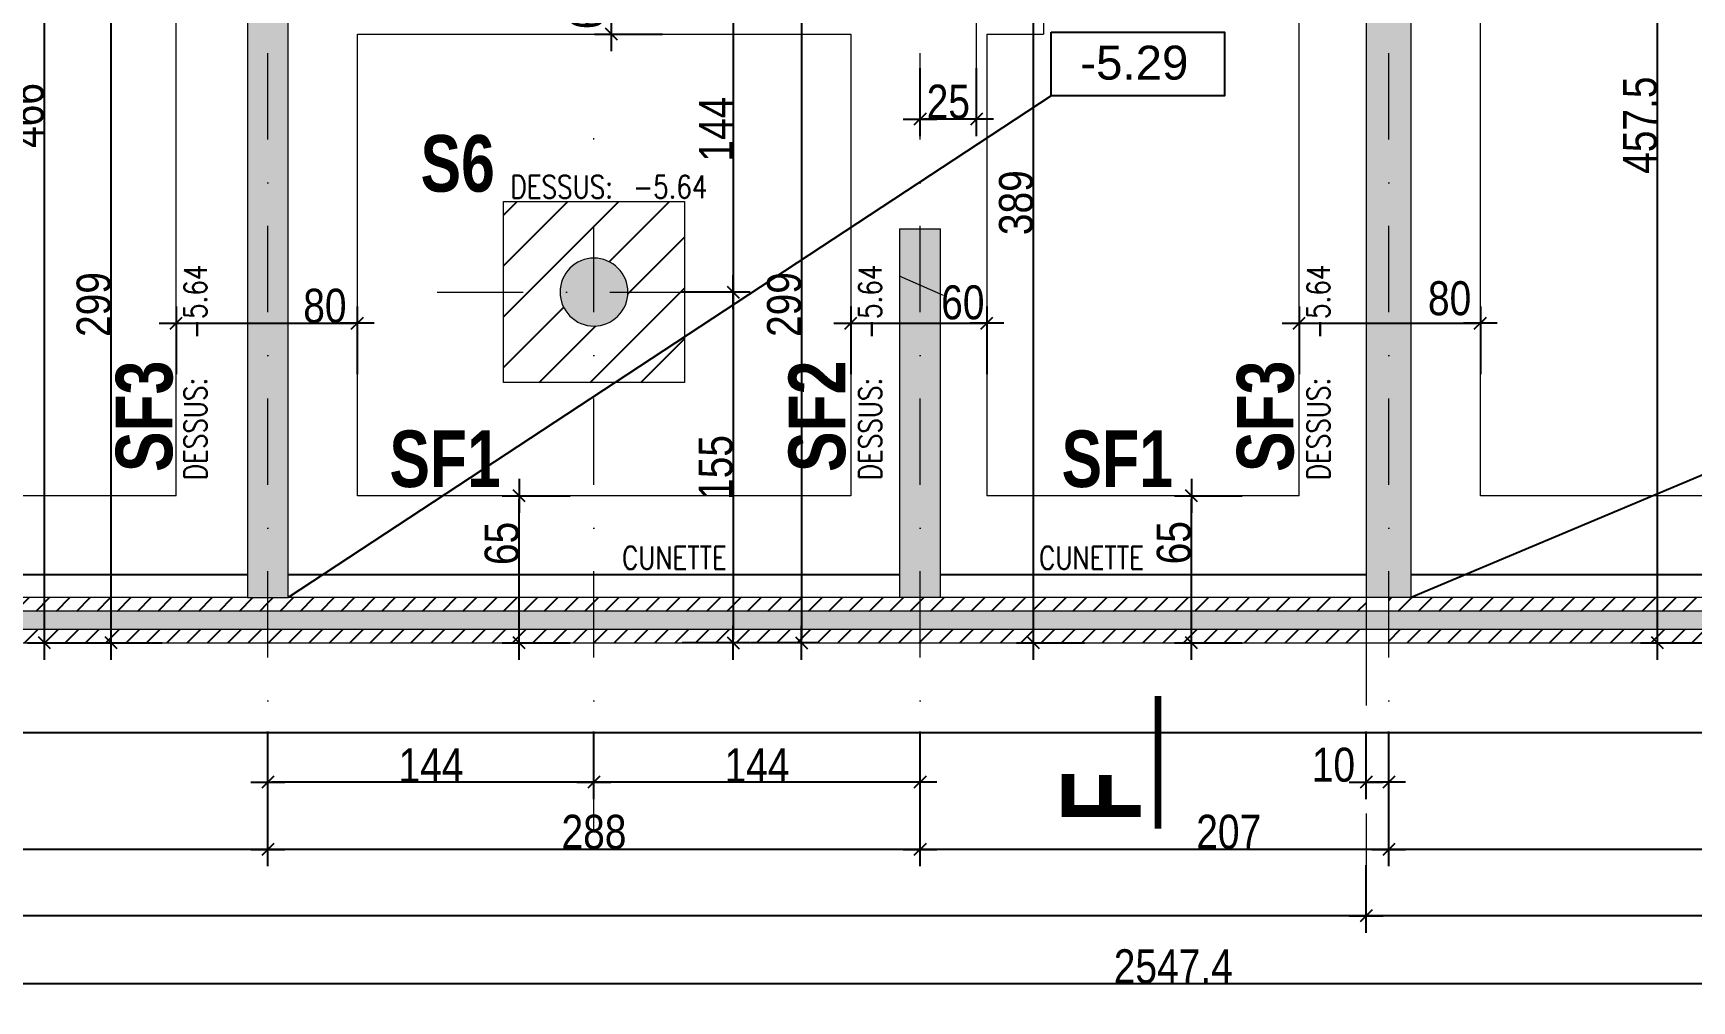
# Model space of a CAD drawing. Header units: centimetres. Extents: x 16433 to 114398, y -50094 to -12305.
# Drawn here: x 56627 to 57359, y -20945 to -20517 of the extents above; entities that cross this region are included whole.
import ezdxf
from ezdxf.enums import TextEntityAlignment as Align

# ---------------------------------------------------------------- set-up
doc = ezdxf.new("R2010")
doc.units = ezdxf.units.CM
doc.header["$LTSCALE"] = 0.5
for name, pattern in [('CACHEX2', [19.05, 12.7, -6.35]), ('TIRETPT2', [12.7, 6.35, -3.175, 0, -3.175]), ('TIRETPTX2', [50.8, 25.4, -12.7, 0, -12.7])]:
    doc.linetypes.add(name, pattern=pattern)
doc.layers.get('DEFPOINTS').update_dxf_attribs({"linetype": 'CONTINUOUS'})
for name, color, linetype in [('01_cote_gen', 4, 'CONTINUOUS'), ('01_linteaux', 2, 'CONTINUOUS'), ('01_poch_murs', 253, 'CONTINUOUS'), ('01_poch_poteaux', 250, 'CONTINUOUS'), ('01_poch_Semelles', 253, 'CONTINUOUS'), ('01_texte', 230, 'CONTINUOUS'), ('1  Hachures', 7, 'CONTINUOUS'), ('AA_COTES', 2, 'CONTINUOUS')]:
    doc.layers.add(name, color=color, linetype=linetype)
for name, color, linetype, lineweight in [('01_murs_coup', 5, 'CONTINUOUS', 60), ('01_sem', 42, 'CONTINUOUS', 15), ('01_tram_axes', 2, 'TIRETPTX2', 9)]:
    doc.layers.add(name, color=color, linetype=linetype, lineweight=lineweight)
doc.styles.add('ARIAL', font='arial.ttf')
doc.styles.add('impact', font='impact.ttf')
doc.styles.add('SIMPLEX1', font='SIMPLEX.shx', dxfattribs={"width": 0.8, "height": 10})
doc.styles.add('STYLE2', font='ARIALN.TTF')
doc.dimstyles.new('JB50', dxfattribs={"dimscale": 0.1, "dimtxt": 150, "dimasz": 15, "dimexe": 0.1, "dimexo": 0.1, "dimgap": 0.09, "dimtad": 1, "dimdec": 1, "dimdsep": 46, "dimtxsty": 'STYLE2', "dimblk1": 'BOND_G', "dimblk2": 'BOND_D', "dimsah": 1, "dimcen": 1.5, "dimdle": 0.01, "dimse1": 1, "dimse2": 1, "dimclrd": 4, "dimclre": 2, "dimclrt": 6, "dimazin": 2, "dimtfac": 2.333333, "dimtdec": 1, "dimtix": 1, "dimtmove": 2, "dimatfit": 3, "dimldrblk": 'BOND_G', "dimfxl": 1, "dimtolj": 1, "dimtzin": 0, "dimarcsym": 0})

# ---------------------------------------------------------------- blocks, each defined once
blk = doc.blocks.new('BOND_G')
at = {"layer": 'AA_COTES', "color": 0}
for p, q in [((0, -5), (0, 15)), ((5, 0), (-5, 0)), ((1.77, 1.77), (-1.77, -1.77))]:
    blk.add_line(p, q, dxfattribs=at)
blk = doc.blocks.new('BOND_D')
at = {"layer": 'AA_COTES', "color": 0}
for p, q in [((0, 5), (0, -15)), ((5, 0), (-5, 0)), ((-1.77, -1.77), (1.77, 1.77))]:
    blk.add_line(p, q, dxfattribs=at)
blk = doc.blocks.new('*D873')
at = {"layer": '01_cote_gen', "color": 4, "lineweight": -2, "transparency": 16777216}
blk.add_line((57848.03, -20877.97), (57227.03, -20877.97), dxfattribs=at)
at = {"layer": 'DEFPOINTS', "color": 0, "transparency": 16777216}
for p in [(57849.53, -20794.05), (57225.53, -20843.85), (57225.53, -20877.97)]:
    blk.add_point(p, dxfattribs=at)
at = {"layer": '01_cote_gen', "color": 4, "lineweight": -2, "transparency": 16777216, "xscale": 1.5, "yscale": 1.5, "zscale": 1.5, "rotation": 180}
blk.add_blockref('BOND_D', (57225.53, -20877.97), dxfattribs=at)
at = {"layer": '01_cote_gen', "color": 4, "lineweight": -2, "transparency": 16777216, "xscale": 1.5, "yscale": 1.5, "zscale": 1.5}
blk.add_blockref('BOND_G', (57849.53, -20877.97), dxfattribs=at)
at = {"layer": '01_cote_gen', "color": 6, "transparency": 16777216, "insert": (57537.53, -20870.3), "char_height": 15, "attachment_point": 5, "style": 'STYLE2'}
blk.add_mtext('\\A1;624', dxfattribs=at)
blk = doc.blocks.new('*D874')
at = {"layer": '01_cote_gen', "color": 4, "lineweight": -2, "transparency": 16777216}
blk.add_line((57224.03, -20877.97), (57020.03, -20877.97), dxfattribs=at)
at = {"layer": 'DEFPOINTS', "color": 0, "transparency": 16777216}
for p in [(57018.53, -20843.85), (57225.53, -20843.85), (57018.53, -20877.97)]:
    blk.add_point(p, dxfattribs=at)
at = {"layer": '01_cote_gen', "color": 4, "lineweight": -2, "transparency": 16777216, "xscale": 1.5, "yscale": 1.5, "zscale": 1.5, "rotation": 180}
blk.add_blockref('BOND_D', (57018.53, -20877.97), dxfattribs=at)
at = {"layer": '01_cote_gen', "color": 4, "lineweight": -2, "transparency": 16777216, "xscale": 1.5, "yscale": 1.5, "zscale": 1.5}
blk.add_blockref('BOND_G', (57225.53, -20877.97), dxfattribs=at)
at = {"layer": '01_cote_gen', "color": 6, "transparency": 16777216, "insert": (57154.89, -20870.3), "char_height": 15, "attachment_point": 5, "style": 'STYLE2'}
blk.add_mtext('\\A1;207', dxfattribs=at)
blk = doc.blocks.new('*D875')
at = {"layer": '01_cote_gen', "color": 4, "lineweight": -2, "transparency": 16777216}
blk.add_line((57017.03, -20848.34), (56876.03, -20848.34), dxfattribs=at)
at = {"layer": 'DEFPOINTS', "color": 0, "transparency": 16777216}
for p in [(57018.53, -20814.23), (56874.53, -20839.86), (56874.53, -20848.34)]:
    blk.add_point(p, dxfattribs=at)
at = {"layer": '01_cote_gen', "color": 4, "lineweight": -2, "transparency": 16777216, "xscale": 1.5, "yscale": 1.5, "zscale": 1.5, "rotation": 180}
blk.add_blockref('BOND_D', (56874.53, -20848.34), dxfattribs=at)
at = {"layer": '01_cote_gen', "color": 4, "lineweight": -2, "transparency": 16777216, "xscale": 1.5, "yscale": 1.5, "zscale": 1.5}
blk.add_blockref('BOND_G', (57018.53, -20848.34), dxfattribs=at)
at = {"layer": '01_cote_gen', "color": 6, "transparency": 16777216, "insert": (56946.53, -20840.8), "char_height": 15, "attachment_point": 5, "style": 'STYLE2'}
blk.add_mtext('\\A1;144', dxfattribs=at)
blk = doc.blocks.new('*D876')
at = {"layer": '01_cote_gen', "color": 4, "lineweight": -2, "transparency": 16777216}
blk.add_line((56873.03, -20848.34), (56732.03, -20848.34), dxfattribs=at)
at = {"layer": 'DEFPOINTS', "color": 0, "transparency": 16777216}
for p in [(56730.53, -20839.86), (56874.53, -20839.86), (56730.53, -20848.34)]:
    blk.add_point(p, dxfattribs=at)
at = {"layer": '01_cote_gen', "color": 4, "lineweight": -2, "transparency": 16777216, "xscale": 1.5, "yscale": 1.5, "zscale": 1.5, "rotation": 180}
blk.add_blockref('BOND_D', (56730.53, -20848.34), dxfattribs=at)
at = {"layer": '01_cote_gen', "color": 4, "lineweight": -2, "transparency": 16777216, "xscale": 1.5, "yscale": 1.5, "zscale": 1.5}
blk.add_blockref('BOND_G', (56874.53, -20848.34), dxfattribs=at)
at = {"layer": '01_cote_gen', "color": 6, "transparency": 16777216, "insert": (56802.53, -20840.8), "char_height": 15, "attachment_point": 5, "style": 'STYLE2'}
blk.add_mtext('\\A1;144', dxfattribs=at)
blk = doc.blocks.new('*D877')
at = {"layer": '01_cote_gen', "color": 4, "lineweight": -2, "transparency": 16777216}
blk.add_line((57017.03, -20877.97), (56732.03, -20877.97), dxfattribs=at)
at = {"layer": 'DEFPOINTS', "color": 0, "transparency": 16777216}
for p in [(56730.53, -20861.69), (57018.53, -20870.47), (56730.53, -20877.97)]:
    blk.add_point(p, dxfattribs=at)
at = {"layer": '01_cote_gen', "color": 4, "lineweight": -2, "transparency": 16777216, "xscale": 1.5, "yscale": 1.5, "zscale": 1.5, "rotation": 180}
blk.add_blockref('BOND_D', (56730.53, -20877.97), dxfattribs=at)
at = {"layer": '01_cote_gen', "color": 4, "lineweight": -2, "transparency": 16777216, "xscale": 1.5, "yscale": 1.5, "zscale": 1.5}
blk.add_blockref('BOND_G', (57018.53, -20877.97), dxfattribs=at)
at = {"layer": '01_cote_gen', "color": 6, "transparency": 16777216, "insert": (56874.53, -20870.3), "char_height": 15, "attachment_point": 5, "style": 'STYLE2'}
blk.add_mtext('\\A1;288', dxfattribs=at)
blk = doc.blocks.new('*D878')
at = {"layer": '01_cote_gen', "color": 4, "lineweight": -2, "transparency": 16777216}
blk.add_line((56729.03, -20877.97), (56462.03, -20877.97), dxfattribs=at)
at = {"layer": 'DEFPOINTS', "color": 0, "transparency": 16777216}
for p in [(56460.53, -20869.48), (56730.53, -20869.48), (56460.53, -20877.97)]:
    blk.add_point(p, dxfattribs=at)
at = {"layer": '01_cote_gen', "color": 4, "lineweight": -2, "transparency": 16777216, "xscale": 1.5, "yscale": 1.5, "zscale": 1.5, "rotation": 180}
blk.add_blockref('BOND_D', (56460.53, -20877.97), dxfattribs=at)
at = {"layer": '01_cote_gen', "color": 4, "lineweight": -2, "transparency": 16777216, "xscale": 1.5, "yscale": 1.5, "zscale": 1.5}
blk.add_blockref('BOND_G', (56730.53, -20877.97), dxfattribs=at)
at = {"layer": '01_cote_gen', "color": 6, "transparency": 16777216, "insert": (56595.53, -20870.3), "char_height": 15, "attachment_point": 5, "style": 'STYLE2'}
blk.add_mtext('\\A1;270', dxfattribs=at)
blk = doc.blocks.new('*D880')
at = {"layer": '01_cote_gen', "color": 4, "lineweight": -2, "transparency": 16777216}
blk.add_line((57224.03, -20848.34), (57217.03, -20848.34), dxfattribs=at)
at = {"layer": 'DEFPOINTS', "color": 0, "transparency": 16777216}
for p in [(57215.53, -20831.08), (57225.53, -20831.08), (57215.53, -20848.34)]:
    blk.add_point(p, dxfattribs=at)
at = {"layer": '01_cote_gen', "color": 4, "lineweight": -2, "transparency": 16777216, "xscale": 1.5, "yscale": 1.5, "zscale": 1.5, "rotation": 180}
blk.add_blockref('BOND_D', (57215.53, -20848.34), dxfattribs=at)
at = {"layer": '01_cote_gen', "color": 4, "lineweight": -2, "transparency": 16777216, "xscale": 1.5, "yscale": 1.5, "zscale": 1.5}
blk.add_blockref('BOND_G', (57225.53, -20848.34), dxfattribs=at)
at = {"layer": '01_cote_gen', "color": 6, "transparency": 16777216, "insert": (57201.13, -20840.68), "char_height": 15, "attachment_point": 5, "style": 'STYLE2'}
blk.add_mtext('\\A1;10', dxfattribs=at)
blk = doc.blocks.new('*D881')
at = {"layer": '01_cote_gen', "color": 4, "lineweight": -2, "transparency": 16777216}
blk.add_line((58402.59, -20907.39), (57217.03, -20907.39), dxfattribs=at)
at = {"layer": 'DEFPOINTS', "color": 0, "transparency": 16777216}
for p in [(58404.09, -20855.47), (57215.53, -20907.35), (57215.53, -20907.39)]:
    blk.add_point(p, dxfattribs=at)
at = {"layer": '01_cote_gen', "color": 4, "lineweight": -2, "transparency": 16777216, "xscale": 1.5, "yscale": 1.5, "zscale": 1.5, "rotation": 180}
blk.add_blockref('BOND_D', (57215.53, -20907.39), dxfattribs=at)
at = {"layer": '01_cote_gen', "color": 4, "lineweight": -2, "transparency": 16777216, "xscale": 1.5, "yscale": 1.5, "zscale": 1.5}
blk.add_blockref('BOND_G', (58404.09, -20907.39), dxfattribs=at)
at = {"layer": '01_cote_gen', "color": 6, "transparency": 16777216, "insert": (57809.81, -20899.72), "char_height": 15, "attachment_point": 5, "style": 'STYLE2'}
blk.add_mtext('\\A1;1188.6', dxfattribs=at)
blk = doc.blocks.new('*D882')
at = {"layer": '01_cote_gen', "color": 4, "lineweight": -2, "transparency": 16777216}
blk.add_line((57214.03, -20907.39), (55858.16, -20907.39), dxfattribs=at)
at = {"layer": 'DEFPOINTS', "color": 0, "transparency": 16777216}
for p in [(55856.66, -20786.74), (55856.66, -20907.39), (57215.53, -20914.89)]:
    blk.add_point(p, dxfattribs=at)
at = {"layer": '01_cote_gen', "color": 4, "lineweight": -2, "transparency": 16777216, "xscale": 1.5, "yscale": 1.5, "zscale": 1.5, "rotation": 180}
blk.add_blockref('BOND_D', (55856.66, -20907.39), dxfattribs=at)
at = {"layer": '01_cote_gen', "color": 4, "lineweight": -2, "transparency": 16777216, "xscale": 1.5, "yscale": 1.5, "zscale": 1.5}
blk.add_blockref('BOND_G', (57215.53, -20907.39), dxfattribs=at)
at = {"layer": '01_cote_gen', "color": 6, "transparency": 16777216, "insert": (56536.1, -20899.72), "char_height": 15, "attachment_point": 5, "style": 'STYLE2'}
blk.add_mtext('\\A1;1358.9', dxfattribs=at)
blk = doc.blocks.new('*D883')
at = {"layer": '01_cote_gen', "color": 4, "lineweight": -2, "transparency": 16777216}
blk.add_line((58402.59, -20937.41), (55858.16, -20937.41), dxfattribs=at)
at = {"layer": 'DEFPOINTS', "color": 0, "transparency": 16777216}
for p in [(55856.66, -20855.47), (58404.09, -20855.47), (55856.66, -20937.41)]:
    blk.add_point(p, dxfattribs=at)
at = {"layer": '01_cote_gen', "color": 4, "lineweight": -2, "transparency": 16777216, "xscale": 1.5, "yscale": 1.5, "zscale": 1.5, "rotation": 180}
blk.add_blockref('BOND_D', (55856.66, -20937.41), dxfattribs=at)
at = {"layer": '01_cote_gen', "color": 4, "lineweight": -2, "transparency": 16777216, "xscale": 1.5, "yscale": 1.5, "zscale": 1.5}
blk.add_blockref('BOND_G', (58404.09, -20937.41), dxfattribs=at)
at = {"layer": '01_cote_gen', "color": 6, "transparency": 16777216, "insert": (57130.38, -20929.75), "char_height": 15, "attachment_point": 5, "style": 'STYLE2'}
blk.add_mtext('\\A1;2547.4', dxfattribs=at)
blk = doc.blocks.new('*D906')
at = {"layer": '01_cote_gen', "color": 4, "lineweight": -2, "transparency": 16777216}
blk.add_line((56631.81, -20785.23), (56631.81, -20322.19), dxfattribs=at)
at = {"layer": 'DEFPOINTS', "color": 0, "transparency": 16777216}
for p in [(56631.81, -20320.69), (56639.39, -20320.69), (56651.99, -20786.73)]:
    blk.add_point(p, dxfattribs=at)
at = {"layer": '01_cote_gen', "color": 4, "lineweight": -2, "transparency": 16777216, "xscale": 1.5, "yscale": 1.5, "zscale": 1.5}
for name, p, rotation in [('BOND_D', (56631.81, -20320.69), 90), ('BOND_G', (56631.81, -20786.73), 270)]:
    blk.add_blockref(name, p, dxfattribs=dict(at, rotation=rotation))
at = {"layer": '01_cote_gen', "color": 6, "transparency": 16777216, "insert": (56624.15, -20553.71), "char_height": 15, "attachment_point": 5, "rotation": 90, "style": 'STYLE2'}
blk.add_mtext('\\A1;466', dxfattribs=at)
blk = doc.blocks.new('*D917')
at = {"layer": '01_cote_gen', "color": 4, "lineweight": -2, "transparency": 16777216}
blk.add_line((56936, -20489.23), (56936, -20630.22), dxfattribs=at)
at = {"layer": 'DEFPOINTS', "color": 0, "transparency": 16777216}
for p in [(56940.69, -20487.73), (56936, -20631.72), (56940.69, -20631.72)]:
    blk.add_point(p, dxfattribs=at)
at = {"layer": '01_cote_gen', "color": 4, "lineweight": -2, "transparency": 16777216, "xscale": 1.5, "yscale": 1.5, "zscale": 1.5}
for name, p, rotation in [('BOND_G', (56936, -20487.73), 90), ('BOND_D', (56936, -20631.72), 270)]:
    blk.add_blockref(name, p, dxfattribs=dict(at, rotation=rotation))
at = {"layer": '01_cote_gen', "color": 6, "transparency": 16777216, "insert": (56928.46, -20559.73), "char_height": 15, "attachment_point": 5, "rotation": 90, "style": 'STYLE2'}
blk.add_mtext('\\A1;144', dxfattribs=at)
blk = doc.blocks.new('*D918')
at = {"layer": '01_cote_gen', "color": 4, "lineweight": -2, "transparency": 16777216}
blk.add_line((56936, -20633.22), (56936, -20785.23), dxfattribs=at)
at = {"layer": 'DEFPOINTS', "color": 0, "transparency": 16777216}
for p in [(56914.53, -20631.72), (56936, -20786.73), (56952.43, -20786.73)]:
    blk.add_point(p, dxfattribs=at)
at = {"layer": '01_cote_gen', "color": 4, "lineweight": -2, "transparency": 16777216, "xscale": 1.5, "yscale": 1.5, "zscale": 1.5}
for name, p, rotation in [('BOND_G', (56936, -20631.72), 90), ('BOND_D', (56936, -20786.73), 270)]:
    blk.add_blockref(name, p, dxfattribs=dict(at, rotation=rotation))
at = {"layer": '01_cote_gen', "color": 6, "transparency": 16777216, "insert": (56928.33, -20709.23), "char_height": 15, "attachment_point": 5, "rotation": 90, "style": 'STYLE2'}
blk.add_mtext('\\A1;155', dxfattribs=at)
blk = doc.blocks.new('*D919')
at = {"layer": '01_cote_gen', "color": 4, "lineweight": -2, "transparency": 16777216}
blk.add_line((56966.25, -20489.23), (56966.25, -20785.23), dxfattribs=at)
at = {"layer": 'DEFPOINTS', "color": 0, "transparency": 16777216}
for p in [(56958.27, -20487.73), (56966.25, -20786.73), (56973.75, -20786.73)]:
    blk.add_point(p, dxfattribs=at)
at = {"layer": '01_cote_gen', "color": 4, "lineweight": -2, "transparency": 16777216, "xscale": 1.5, "yscale": 1.5, "zscale": 1.5}
for name, p, rotation in [('BOND_G', (56966.25, -20487.73), 90), ('BOND_D', (56966.25, -20786.73), 270)]:
    blk.add_blockref(name, p, dxfattribs=dict(at, rotation=rotation))
at = {"layer": '01_cote_gen', "color": 6, "transparency": 16777216, "insert": (56958.58, -20637.23), "char_height": 15, "attachment_point": 5, "rotation": 90, "style": 'STYLE2'}
blk.add_mtext('\\A1;299', dxfattribs=at)
blk = doc.blocks.new('*D934')
at = {"layer": '01_cote_gen', "color": 4, "lineweight": -2, "transparency": 16777216}
blk.add_line((56661.29, -20785.23), (56661.29, -20489.23), dxfattribs=at)
at = {"layer": 'DEFPOINTS', "color": 0, "transparency": 16777216}
for p in [(56661.29, -20487.73), (56664.65, -20487.73), (56674.94, -20786.73)]:
    blk.add_point(p, dxfattribs=at)
at = {"layer": '01_cote_gen', "color": 4, "lineweight": -2, "transparency": 16777216, "xscale": 1.5, "yscale": 1.5, "zscale": 1.5}
for name, p, rotation in [('BOND_D', (56661.29, -20487.73), 90), ('BOND_G', (56661.29, -20786.73), 270)]:
    blk.add_blockref(name, p, dxfattribs=dict(at, rotation=rotation))
at = {"layer": '01_cote_gen', "color": 6, "transparency": 16777216, "insert": (56653.63, -20637.23), "char_height": 15, "attachment_point": 5, "rotation": 90, "style": 'STYLE2'}
blk.add_mtext('\\A1;299', dxfattribs=at)
blk = doc.blocks.new('*D953')
at = {"layer": '01_cote_gen', "color": 4, "lineweight": -2, "transparency": 16777216}
blk.add_line((57042.03, -20555.35), (57020.03, -20555.35), dxfattribs=at)
at = {"layer": 'DEFPOINTS', "color": 0, "transparency": 16777216}
for p in [(57043.53, -20535.66), (57018.53, -20546.07), (57018.53, -20555.35)]:
    blk.add_point(p, dxfattribs=at)
at = {"layer": '01_cote_gen', "color": 4, "lineweight": -2, "transparency": 16777216, "xscale": 1.5, "yscale": 1.5, "zscale": 1.5, "rotation": 180}
blk.add_blockref('BOND_D', (57018.53, -20555.35), dxfattribs=at)
at = {"layer": '01_cote_gen', "color": 4, "lineweight": -2, "transparency": 16777216, "xscale": 1.5, "yscale": 1.5, "zscale": 1.5}
blk.add_blockref('BOND_G', (57043.53, -20555.35), dxfattribs=at)
at = {"layer": '01_cote_gen', "color": 6, "transparency": 16777216, "insert": (57031.03, -20547.68), "char_height": 15, "attachment_point": 5, "style": 'STYLE2'}
blk.add_mtext('\\A1;25', dxfattribs=at)
blk = doc.blocks.new('*D954')
at = {"layer": '01_cote_gen', "color": 4, "lineweight": -2, "transparency": 16777216}
blk.add_line((57068.69, -20785.23), (57068.69, -20399.22), dxfattribs=at)
at = {"layer": 'DEFPOINTS', "color": 0, "transparency": 16777216}
for p in [(57068.69, -20397.72), (57114.97, -20397.72), (57071.71, -20786.73)]:
    blk.add_point(p, dxfattribs=at)
at = {"layer": '01_cote_gen', "color": 4, "lineweight": -2, "transparency": 16777216, "xscale": 1.5, "yscale": 1.5, "zscale": 1.5}
for name, p, rotation in [('BOND_D', (57068.69, -20397.72), 90), ('BOND_G', (57068.69, -20786.73), 270)]:
    blk.add_blockref(name, p, dxfattribs=dict(at, rotation=rotation))
at = {"layer": '01_cote_gen', "color": 6, "transparency": 16777216, "insert": (57061.02, -20592.23), "char_height": 15, "attachment_point": 5, "rotation": 90, "style": 'STYLE2'}
blk.add_mtext('\\A1;389', dxfattribs=at)
blk = doc.blocks.new('*D955')
at = {"layer": '01_cote_gen', "color": 4, "lineweight": -2, "transparency": 16777216}
blk.add_line((57344.2, -20785.23), (57344.2, -20330.73), dxfattribs=at)
at = {"layer": 'DEFPOINTS', "color": 0, "transparency": 16777216}
for p in [(57344.2, -20329.23), (57370.68, -20329.23), (57370.68, -20786.73)]:
    blk.add_point(p, dxfattribs=at)
at = {"layer": '01_cote_gen', "color": 4, "lineweight": -2, "transparency": 16777216, "xscale": 1.5, "yscale": 1.5, "zscale": 1.5}
for name, p, rotation in [('BOND_D', (57344.2, -20329.23), 90), ('BOND_G', (57344.2, -20786.73), 270)]:
    blk.add_blockref(name, p, dxfattribs=dict(at, rotation=rotation))
at = {"layer": '01_cote_gen', "color": 6, "transparency": 16777216, "insert": (57336.57, -20557.98), "char_height": 15, "attachment_point": 5, "rotation": 90, "style": 'STYLE2'}
blk.add_mtext('\\A1;457.5', dxfattribs=at)
blk = doc.blocks.new('*D1055')
at = {"layer": '01_cote_gen', "color": 4, "lineweight": -2, "transparency": 16777216}
blk.add_line((56691.51, -20645.53), (56768.51, -20645.53), dxfattribs=at)
at = {"layer": 'DEFPOINTS', "color": 0, "transparency": 16777216}
for p in [(56770.01, -20645.53), (56690.01, -20658.18), (56770.01, -20658.18)]:
    blk.add_point(p, dxfattribs=at)
at = {"layer": '01_cote_gen', "color": 4, "lineweight": -2, "transparency": 16777216, "xscale": 1.5, "yscale": 1.5, "zscale": 1.5, "rotation": 180}
blk.add_blockref('BOND_G', (56690.01, -20645.53), dxfattribs=at)
at = {"layer": '01_cote_gen', "color": 4, "lineweight": -2, "transparency": 16777216, "xscale": 1.5, "yscale": 1.5, "zscale": 1.5}
blk.add_blockref('BOND_D', (56770.01, -20645.53), dxfattribs=at)
at = {"layer": '01_cote_gen', "color": 6, "transparency": 16777216, "insert": (56755.68, -20637.86), "char_height": 15, "attachment_point": 5, "style": 'STYLE2'}
blk.add_mtext('\\A1;80', dxfattribs=at)
blk = doc.blocks.new('*D1056')
at = {"layer": '01_cote_gen', "color": 4, "lineweight": -2, "transparency": 16777216}
blk.add_line((56882.26, -20516.23), (56882.26, -20459.23), dxfattribs=at)
at = {"layer": 'DEFPOINTS', "color": 0, "transparency": 16777216}
for p in [(56879.01, -20457.73), (56882.26, -20457.73), (56879.01, -20517.73)]:
    blk.add_point(p, dxfattribs=at)
at = {"layer": '01_cote_gen', "color": 4, "lineweight": -2, "transparency": 16777216, "xscale": 1.5, "yscale": 1.5, "zscale": 1.5}
for name, p, rotation in [('BOND_D', (56882.26, -20457.73), 90), ('BOND_G', (56882.26, -20517.73), 270)]:
    blk.add_blockref(name, p, dxfattribs=dict(at, rotation=rotation))
at = {"layer": '01_cote_gen', "color": 6, "transparency": 16777216, "insert": (56871.24, -20506.02), "char_height": 15, "attachment_point": 5, "rotation": 90, "style": 'STYLE2'}
blk.add_mtext('\\A1;60', dxfattribs=at)
blk = doc.blocks.new('*D1057')
at = {"layer": '01_cote_gen', "color": 4, "lineweight": -2, "transparency": 16777216}
blk.add_line((56989.51, -20645.53), (57046.51, -20645.53), dxfattribs=at)
at = {"layer": 'DEFPOINTS', "color": 0, "transparency": 16777216}
for p in [(57048.01, -20645.53), (56988.01, -20653.3), (57048.01, -20653.3)]:
    blk.add_point(p, dxfattribs=at)
at = {"layer": '01_cote_gen', "color": 4, "lineweight": -2, "transparency": 16777216, "xscale": 1.5, "yscale": 1.5, "zscale": 1.5, "rotation": 180}
blk.add_blockref('BOND_G', (56988.01, -20645.53), dxfattribs=at)
at = {"layer": '01_cote_gen', "color": 4, "lineweight": -2, "transparency": 16777216, "xscale": 1.5, "yscale": 1.5, "zscale": 1.5}
blk.add_blockref('BOND_D', (57048.01, -20645.53), dxfattribs=at)
at = {"layer": '01_cote_gen', "color": 6, "transparency": 16777216, "insert": (57037.45, -20636.36), "char_height": 15, "attachment_point": 5, "style": 'STYLE2'}
blk.add_mtext('\\A1;60', dxfattribs=at)
blk = doc.blocks.new('*D1058')
at = {"layer": '01_cote_gen', "color": 4, "lineweight": -2, "transparency": 16777216}
blk.add_line((57187.51, -20645.53), (57264.51, -20645.53), dxfattribs=at)
at = {"layer": 'DEFPOINTS', "color": 0, "transparency": 16777216}
for p in [(57266.01, -20645.53), (57186.01, -20653.3), (57266.01, -20653.3)]:
    blk.add_point(p, dxfattribs=at)
at = {"layer": '01_cote_gen', "color": 4, "lineweight": -2, "transparency": 16777216, "xscale": 1.5, "yscale": 1.5, "zscale": 1.5, "rotation": 180}
blk.add_blockref('BOND_G', (57186.01, -20645.53), dxfattribs=at)
at = {"layer": '01_cote_gen', "color": 4, "lineweight": -2, "transparency": 16777216, "xscale": 1.5, "yscale": 1.5, "zscale": 1.5}
blk.add_blockref('BOND_D', (57266.01, -20645.53), dxfattribs=at)
at = {"layer": '01_cote_gen', "color": 6, "transparency": 16777216, "insert": (57252.44, -20634.55), "char_height": 15, "attachment_point": 5, "style": 'STYLE2'}
blk.add_mtext('\\A1;80', dxfattribs=at)
blk = doc.blocks.new('*D1064')
at = {"layer": '01_cote_gen', "color": 4, "lineweight": -2, "transparency": 16777216}
blk.add_line((56841.51, -20785.24), (56841.51, -20723.24), dxfattribs=at)
at = {"layer": 'DEFPOINTS', "color": 0, "transparency": 16777216}
for p in [(56841.51, -20721.74), (56856.55, -20721.74), (56847.81, -20786.74)]:
    blk.add_point(p, dxfattribs=at)
at = {"layer": '01_cote_gen', "color": 4, "lineweight": -2, "transparency": 16777216, "xscale": 1.5, "yscale": 1.5, "zscale": 1.5}
for name, p, rotation in [('BOND_D', (56841.51, -20721.74), 90), ('BOND_G', (56841.51, -20786.74), 270)]:
    blk.add_blockref(name, p, dxfattribs=dict(at, rotation=rotation))
at = {"layer": '01_cote_gen', "color": 6, "transparency": 16777216, "insert": (56833.85, -20742.8), "char_height": 15, "attachment_point": 5, "rotation": 90, "style": 'STYLE2'}
blk.add_mtext('\\A1;65', dxfattribs=at)
blk = doc.blocks.new('*D1065')
at = {"layer": '01_cote_gen', "color": 4, "lineweight": -2, "transparency": 16777216}
blk.add_line((57138.38, -20785.24), (57138.38, -20723.24), dxfattribs=at)
at = {"layer": 'DEFPOINTS', "color": 0, "transparency": 16777216}
for p in [(57138.38, -20721.74), (57153.41, -20721.74), (57144.67, -20786.74)]:
    blk.add_point(p, dxfattribs=at)
at = {"layer": '01_cote_gen', "color": 4, "lineweight": -2, "transparency": 16777216, "xscale": 1.5, "yscale": 1.5, "zscale": 1.5}
for name, p, rotation in [('BOND_D', (57138.38, -20721.74), 90), ('BOND_G', (57138.38, -20786.74), 270)]:
    blk.add_blockref(name, p, dxfattribs=dict(at, rotation=rotation))
at = {"layer": '01_cote_gen', "color": 6, "transparency": 16777216, "insert": (57130.71, -20742.46), "char_height": 15, "attachment_point": 5, "rotation": 90, "style": 'STYLE2'}
blk.add_mtext('\\A1;65', dxfattribs=at)

msp = doc.modelspace()

# ---------------------------------------------------------------- hatches: boundary and pattern name
at = {"layer": '01_poch_murs'}
h = msp.add_hatch(color=256, dxfattribs=at)
h.dxf.hatch_style = 1
h.paths.add_polyline_path([(57215.532, -20129.725), (57033.532, -20129.725), (57033.532, -20149.725), (57053.532, -20149.725), (57215.532, -20149.725)])
h.paths.add_polyline_path([(57235.532, -20129.725), (57215.532, -20129.725), (57215.532, -20149.725), (57235.532, -20149.725)])
h.paths.add_polyline_path([(57235.532, -20149.725), (57215.532, -20149.725), (57215.532, -20766.73), (57235.532, -20766.73)])
h.paths.add_polyline_path([(57053.532, -20149.725), (57033.532, -20149.725), (57033.532, -20266.731), (56846.532, -20266.731), (56846.532, -20284.731), (57033.532, -20284.731), (57033.532, -20371.731), (57053.532, -20371.731)])
h.paths.add_polyline_path([(57053.532, -20473.731), (57033.532, -20473.731), (57033.532, -20478.731), (56739.532, -20478.731), (56739.532, -20346.731), (56721.532, -20346.731), (56721.532, -20766.733), (56739.532, -20766.733), (56739.532, -20496.731), (57009.532, -20496.731), (57009.532, -20501.731), (57027.532, -20501.731), (57027.532, -20496.731), (57033.532, -20496.731), (57053.532, -20496.731)])
h.paths.add_polyline_path([(57027.532, -20603.731), (57009.532, -20603.731), (57009.532, -20766.731), (57027.532, -20766.731)], flags=17)
h = msp.add_hatch(dxfattribs=at)
h.set_pattern_fill('ANSI31', color=256, scale=2)
h.paths.add_polyline_path([(56730.532, -20766.733), (56721.532, -20766.733), (56721.532, -20766.733), (56471.532, -20766.734), (56460.532, -20766.734), (56460.532, -20772.734), (56730.532, -20772.733)])
h = msp.add_hatch(dxfattribs=at)
h.set_pattern_fill('ANSI31', color=256, scale=2)
h.paths.add_polyline_path([(56874.532, -20766.732), (56739.532, -20766.733), (56730.532, -20766.733), (56730.532, -20772.733), (56874.532, -20772.732)])
h.paths.add_polyline_path([(57018.532, -20766.731), (57009.532, -20766.731), (56874.532, -20766.732), (56874.532, -20772.732), (57018.532, -20772.731)])
h.paths.add_polyline_path([(57215.532, -20766.73), (57027.532, -20766.731), (57018.532, -20766.731), (57018.532, -20772.731), (57215.532, -20772.73)])
h.paths.add_polyline_path([(57215.532, -20780.73), (57018.532, -20780.731), (57018.532, -20786.731), (57215.532, -20786.73)])
h.paths.add_polyline_path([(57018.532, -20780.731), (56874.532, -20780.732), (56874.532, -20786.732), (57018.532, -20786.731)])
h.paths.add_polyline_path([(56874.532, -20780.732), (56730.532, -20780.733), (56730.532, -20786.733), (56874.532, -20786.732)])
h = msp.add_hatch(dxfattribs=at)
h.set_pattern_fill('ANSI31', color=256, scale=2)
h.paths.add_polyline_path([(57849.532, -20766.727), (57838.532, -20766.727), (57235.532, -20766.73), (57225.532, -20766.73), (57225.532, -20772.73), (57849.532, -20772.727)])
h.paths.add_polyline_path([(57849.532, -20780.727), (57225.532, -20780.73), (57225.532, -20786.73), (57849.532, -20786.727)])
h = msp.add_hatch(color=256, dxfattribs=at)
h.dxf.hatch_style = 1
h.paths.add_polyline_path([(57215.532, -20772.73), (56031.76, -20772.736), (56031.76, -20780.736), (57215.532, -20780.73)])
h = msp.add_hatch(color=256, dxfattribs=at)
h.dxf.hatch_style = 1
h.paths.add_polyline_path([(58378.441, -20772.724), (57215.532, -20772.73), (57215.532, -20780.73), (58378.796, -20780.724)])
h = msp.add_hatch(dxfattribs=at)
h.set_pattern_fill('ANSI31', color=256, scale=2)
h.paths.add_polyline_path([(56730.532, -20780.733), (56460.532, -20780.734), (56460.532, -20786.734), (56730.532, -20786.733)])
at = {"layer": '01_poch_poteaux'}
h = msp.add_hatch(color=256, dxfattribs=at)
h.dxf.hatch_style = 1
h.paths.add_polyline_path([(56874.532, -20616.724, 0.4142136), (56859.532, -20631.724, 0.4142136), (56874.532, -20646.724, 0.4142136), (56889.532, -20631.724, 0.4142136)])
at = {"layer": '01_poch_Semelles', "linetype": 'CACHEX2', "ltscale": 2}
h = msp.add_hatch(dxfattribs=at)
h.set_pattern_fill('ANSI31', color=256, scale=5)
h.paths.add_polyline_path([(56874.532, -20591.724), (56834.532, -20591.724), (56834.532, -20631.724), (56859.532, -20631.724, -0.4142136), (56874.532, -20616.724)])
h.paths.add_polyline_path([(56914.532, -20591.724), (56874.532, -20591.724), (56874.532, -20616.724, -0.4142136), (56889.532, -20631.724), (56914.532, -20631.724)])
h.paths.add_polyline_path([(56874.532, -20646.724, -0.4142136), (56859.532, -20631.724), (56834.532, -20631.724), (56834.532, -20671.724), (56874.532, -20671.724)])
h.paths.add_polyline_path([(56914.532, -20651.574), (56914.532, -20631.724), (56889.532, -20631.724, -0.4142136), (56874.532, -20646.724), (56874.532, -20671.724), (56883.912, -20671.724)])
h.paths.add_polyline_path([(56914.532, -20651.574), (56883.912, -20671.724), (56914.532, -20671.724)], flags=17)

# ---------------------------------------------------------------- linework, layer by layer
at = {"layer": '01_linteaux', "linetype": 'Continuous', "lineweight": 0}
for p, q in [((56721.532, -20766.733), (56739.532, -20766.733)), ((57027.532, -20766.731), (57009.532, -20766.731)), ((57235.532, -20766.73), (57215.532, -20766.73)), ((58378.441, -20772.724), (55870.994, -20772.737)), ((55862.806, -20780.737), (58378.796, -20780.724))]:
    msp.add_line(p, q, dxfattribs=at)
at = {"layer": '01_murs_coup', "linetype": 'Continuous', "lineweight": 0}
for p, q in [((57235.532, -20766.73), (57235.532, -20129.725)), ((57215.532, -20149.725), (57215.532, -20766.73)), ((56721.532, -20266.731), (56721.532, -20766.733)), ((56739.532, -20766.733), (56739.532, -20496.731)), ((57009.532, -20603.731), (57027.532, -20603.731)), ((57009.532, -20603.731), (57009.532, -20766.731)), ((57027.532, -20766.731), (57027.532, -20603.731)), ((57028.967, -20633.218), (57009.532, -20624.721)), ((56721.532, -20766.733), (56471.532, -20766.734)), ((57009.532, -20766.731), (56739.532, -20766.733)), ((57215.532, -20766.73), (57027.532, -20766.731)), ((57838.532, -20766.727), (57235.532, -20766.73)), ((55876.67, -20786.737), (58379.062, -20786.724))]:
    msp.add_line(p, q, dxfattribs=at)
at = {"layer": '01_murs_coup', "linetype": 'TIRETPT2', "lineweight": 0, "ltscale": 15}
msp.add_line((57215.532, -20766.73), (57215.532, -20907.347), dxfattribs=at)
at = {"layer": '01_sem', "linetype": 'Continuous', "lineweight": 0}
for p, q in [((57266.012, -20721.73), (57266.012, -20329.725)), ((57073.012, -20348.725), (57073.012, -20517.731)), ((57186.012, -20721.73), (57186.012, -20348.725)), ((56690.012, -20721.737), (56690.012, -20405.784)), ((56770.012, -20721.733), (56770.012, -20517.731)), ((56770.012, -20517.731), (56988.012, -20517.731)), ((56988.012, -20517.731), (56988.012, -20721.732)), ((57048.012, -20517.731), (57048.012, -20721.731)), ((57048.012, -20517.731), (57073.012, -20517.731)), ((56834.532, -20591.724), (56914.532, -20591.724)), ((56834.532, -20671.724), (56834.532, -20591.724)), ((56914.532, -20591.724), (56914.532, -20671.724)), ((56914.532, -20671.724), (56834.532, -20671.724))]:
    msp.add_line(p, q, dxfattribs=at)
for points in [[(56690.012, -20721.733), (56510.012, -20721.734)], [(56988.012, -20721.732), (56770.012, -20721.733)], [(57186.012, -20721.73), (57048.012, -20721.731)], [(57798.012, -20721.727), (57266.012, -20721.73)]]:
    msp.add_lwpolyline(points, dxfattribs=at)
at = {"layer": '01_texte'}
for p, q in [((57076.497, -20544.992), (56739.532, -20766.733)), ((57762.055, -20544.992), (57235.532, -20766.73)), ((56721.532, -20756.733), (56471.532, -20756.734)), ((57009.532, -20756.731), (56739.532, -20756.733)), ((57215.532, -20756.73), (57027.532, -20756.731)), ((57838.532, -20756.727), (57235.532, -20756.73)), ((55857.267, -20826.366), (58404.087, -20826.366))]:
    msp.add_line(p, q, dxfattribs=at)
msp.add_lwpolyline([(57076.497, -20516.896), (57153.075, -20516.896), (57153.075, -20544.992), (57076.497, -20544.992)], close=True, dxfattribs=at)
at = {"layer": '01_texte', "const_width": 3}
msp.add_lwpolyline([(57123.671, -20810.272), (57123.671, -20868.773)], dxfattribs=at)
at = {"layer": '01_tram_axes', "linetype": 'TIRETPTX2', "ltscale": 3}
for p, q in [((57043.532, -20535.657), (57043.532, -20040.142)), ((57225.532, -20869.48), (57225.532, -20040.142)), ((56730.532, -20869.48), (56730.532, -20182.17)), ((57018.532, -20869.48), (57018.532, -20463.101)), ((56874.532, -20869.48), (56874.532, -20563.763)), ((56805.213, -20631.724), (56945.935, -20631.724))]:
    msp.add_line(p, q, dxfattribs=at)
at = {"layer": '1  Hachures', "color": 5, "linetype": 'Continuous', "lineweight": 0, "flags": 128}
msp.add_lwpolyline([(56889.532, -20631.724, 0.4142136), (56874.532, -20616.724, 0.4142136), (56859.532, -20631.724, 0.4142136), (56874.532, -20646.724, 0.4142136)], format="xyb", close=True, dxfattribs=at)

# ---------------------------------------------------------------- texts
at = {"layer": '01_texte'}
for s, height, style, p in [('-5.29', 15, 'ARIAL', (57089.314, -20537.836)), ('S6 ', 25, 'impact', (56797.943, -20587.358)), ('SF1', 25, 'impact', (56784.2, -20717.891)), ('SF1', 25, 'impact', (57081.063, -20717.891))]:
    msp.add_text(s, height=height, dxfattribs=dict(at, style=style)).set_placement(p)
at = {"layer": '01_texte', "style": 'SIMPLEX1', "width": 0.8}
for s, p in [('DESSUS:', (56860.296, -20593.215)), ('-5.64', (56908.2, -20593.215))]:
    msp.add_text(s, height=10, dxfattribs=at).set_placement(p, align=Align.BOTTOM_CENTER)
for s, p in [('-5.64', (56706.493, -20636.088)), ('-5.64', (57004.493, -20636.088)), ('-5.64', (57202.492, -20636.089)), ('DESSUS:', (56706.493, -20692.225)), ('DESSUS:', (57004.493, -20692.225)), ('DESSUS:', (57202.492, -20692.225))]:
    msp.add_text(s, height=10, rotation=90, dxfattribs=at).set_placement(p, align=Align.BOTTOM_CENTER)
at = {"layer": '01_texte', "style": 'impact'}
for s, p in [('SF3', (56688.309, -20711.208)), ('SF2', (56985.483, -20711.208)), ('SF3', (57183.483, -20711.208))]:
    msp.add_text(s, height=25, rotation=90, dxfattribs=at).set_placement(p)
at = {"layer": '01_texte', "style": 'SIMPLEX1', "width": 0.8}
for p in [(56886.931, -20754.18), (57071.134, -20754.18)]:
    msp.add_text('CUNETTE', height=10, dxfattribs=at).set_placement(p)
at = {"layer": '01_texte', "style": 'impact'}
msp.add_text('F', height=35, rotation=90, dxfattribs=at).set_placement((57126.523, -20854.753), align=Align.BOTTOM_CENTER)

# ---------------------------------------------------------------- dimensions: what is measured, and where the dimension line sits
at = {"layer": '01_cote_gen'}
for base, p1, p2, picture, middle in [((56631.813, -20320.685), (56651.991, -20786.733), (56639.386, -20320.685), '*D906', (56624.146, -20553.709)), ((57344.205, -20329.229), (57370.683, -20786.729), (57370.683, -20329.229), '*D955', (57336.568, -20557.979)), ((57068.688, -20397.725), (57071.713, -20786.731), (57114.97, -20397.725), '*D954', (57061.02, -20592.228)), ((56661.293, -20487.731), (56674.94, -20786.733), (56664.65, -20487.731), '*D934', (56653.626, -20637.232)), ((56935.997, -20631.724), (56940.692, -20487.731), (56940.692, -20631.724), '*D917', (56928.457, -20559.727)), ((56966.247, -20786.732), (56958.275, -20487.731), (56973.751, -20786.732), '*D919', (56958.58, -20637.231)), ((56935.997, -20786.732), (56914.532, -20631.724), (56952.431, -20786.732), '*D918', (56928.329, -20709.228))]:
    dim = msp.add_linear_dim(base=base, p1=p1, p2=p2, angle=90, dimstyle='JB50', dxfattribs=at)
    dim.commit()
    dim.dimension.update_dxf_attribs({"geometry": picture, "text_midpoint": middle})
for base, p1, p2, picture, middle in [((56882.263, -20457.731), (56879.012, -20517.731), (56879.012, -20457.731), '*D1056', (56871.238, -20506.019)), ((56841.514, -20721.737), (56847.811, -20786.737), (56856.546, -20721.737), '*D1064', (56833.846, -20742.801)), ((57138.377, -20721.737), (57144.674, -20786.737), (57153.409, -20721.737), '*D1065', (57130.71, -20742.459))]:
    dim = msp.add_linear_dim(base=base, p1=p1, p2=p2, angle=90, dimstyle='JB50', dxfattribs=at)
    dim.commit()
    dim.dimension.update_dxf_attribs({"geometry": picture, "text_midpoint": middle, "dimtype": 160})
for base, p1, p2, picture, middle in [((57018.532, -20555.351), (57043.532, -20535.657), (57018.532, -20546.075), '*D953', (57031.032, -20547.683)), ((55856.665, -20907.387), (57215.532, -20914.887), (55856.665, -20786.737), '*D882', (56536.098, -20899.72)), ((57225.532, -20877.968), (57849.532, -20794.046), (57225.532, -20843.853), '*D873', (57537.532, -20870.301)), ((56874.532, -20848.344), (57018.532, -20814.229), (56874.532, -20839.856), '*D875', (56946.532, -20840.805)), ((56730.532, -20848.344), (56874.532, -20839.856), (56730.532, -20839.856), '*D876', (56802.532, -20840.805)), ((55856.665, -20937.415), (58404.087, -20855.468), (55856.665, -20855.468), '*D883', (57130.376, -20929.747)), ((56460.532, -20877.968), (56730.532, -20869.48), (56460.532, -20869.48), '*D878', (56595.532, -20870.301)), ((56730.532, -20877.968), (57018.532, -20870.468), (56730.532, -20861.685), '*D877', (56874.532, -20870.301)), ((57215.532, -20907.387), (58404.087, -20855.468), (57215.532, -20907.347), '*D881', (57809.809, -20899.72))]:
    dim = msp.add_linear_dim(base=base, p1=p1, p2=p2, dimstyle='JB50', dxfattribs=at)
    dim.commit()
    dim.dimension.update_dxf_attribs({"geometry": picture, "text_midpoint": middle})
for base, p1, p2, picture, middle in [((56770.012, -20645.528), (56690.012, -20658.184), (56770.012, -20658.184), '*D1055', (56755.683, -20637.86)), ((57048.012, -20645.528), (56988.012, -20653.299), (57048.012, -20653.299), '*D1057', (57037.447, -20636.357)), ((57266.012, -20645.528), (57186.012, -20653.299), (57266.012, -20653.299), '*D1058', (57252.436, -20634.547)), ((57215.532, -20848.344), (57225.532, -20831.085), (57215.532, -20831.085), '*D880', (57201.131, -20840.677)), ((57018.532, -20877.968), (57225.532, -20843.853), (57018.532, -20843.853), '*D874', (57154.895, -20870.301))]:
    dim = msp.add_linear_dim(base=base, p1=p1, p2=p2, dimstyle='JB50', dxfattribs=at)
    dim.commit()
    dim.dimension.update_dxf_attribs({"geometry": picture, "text_midpoint": middle, "dimtype": 160})

doc.saveas('drawing.dxf')
